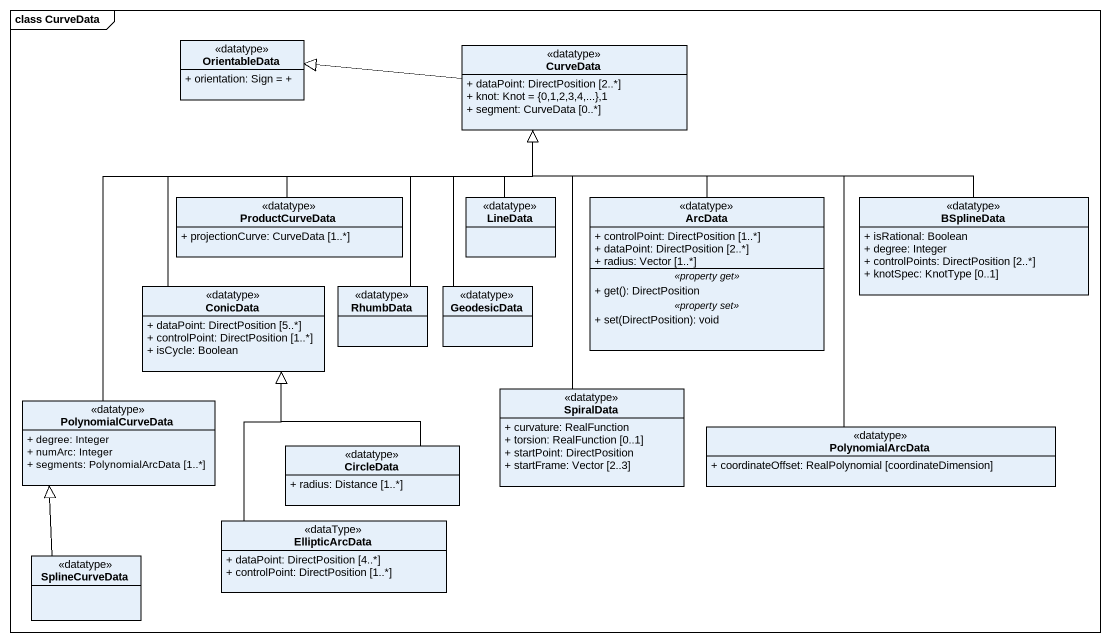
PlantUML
@startuml
mainframe class CurveData
hide circle
hide empty members
skinparam classAttributeIconSize 0
class OrientableData <<datatype>> {
  + orientation: Sign = +
}
class CurveData <<datatype>> {
  + dataPoint: DirectPosition [2..*]
  + knot: Knot = {0,1,2,3,4,...},1
  + segment: CurveData [0..*]
}
class ProductCurveData <<datatype>> {
  + projectionCurve: CurveData [1..*]
}
class LineData <<datatype>>
class ArcData <<datatype>> {
  + controlPoint: DirectPosition [1..*]
  + dataPoint: DirectPosition [2..*]
  + radius: Vector [1..*]
  .. <<property get>> ..
  + get(): DirectPosition
  .. <<property set>> ..
  + set(DirectPosition): void
}
class BSplineData <<datatype>> {
  + isRational: Boolean
  + degree: Integer
  + controlPoints: DirectPosition [2..*]
  + knotSpec: KnotType [0..1]
}
class ConicData <<datatype>> {
  + dataPoint: DirectPosition [5..*]
  + controlPoint: DirectPosition [1..*]
  + isCycle: Boolean
}
class RhumbData <<datatype>>
class GeodesicData <<datatype>>
class PolynomialCurveData <<datatype>> {
  + degree: Integer
  + numArc: Integer
  + segments: PolynomialArcData [1..*]
}
class SpiralData <<datatype>> {
  + curvature: RealFunction
  + torsion: RealFunction [0..1]
  + startPoint: DirectPosition
  + startFrame: Vector [2..3]
}
class CircleData <<datatype>> {
  + radius: Distance [1..*]
}
class PolynomialArcData <<datatype>> {
  + coordinateOffset: RealPolynomial [coordinateDimension]
}
class EllipticArcData <<dataType>> {
  + dataPoint: DirectPosition [4..*]
  + controlPoint: DirectPosition [1..*]
}
class SplineCurveData <<datatype>>
CurveData -left-|> OrientableData
ProductCurveData -right-|> CurveData
LineData -up-|> CurveData
ArcData -up-|> CurveData
BSplineData -left-|> CurveData
ConicData -up-|> CurveData
RhumbData -up-|> CurveData
GeodesicData -up-|> CurveData
PolynomialCurveData -up-|> CurveData
SpiralData -up-|> CurveData
CircleData -up-|> ConicData
PolynomialArcData -up-|> CurveData
EllipticArcData -up-|> ConicData
SplineCurveData -up-|> PolynomialCurveData
@enduml
